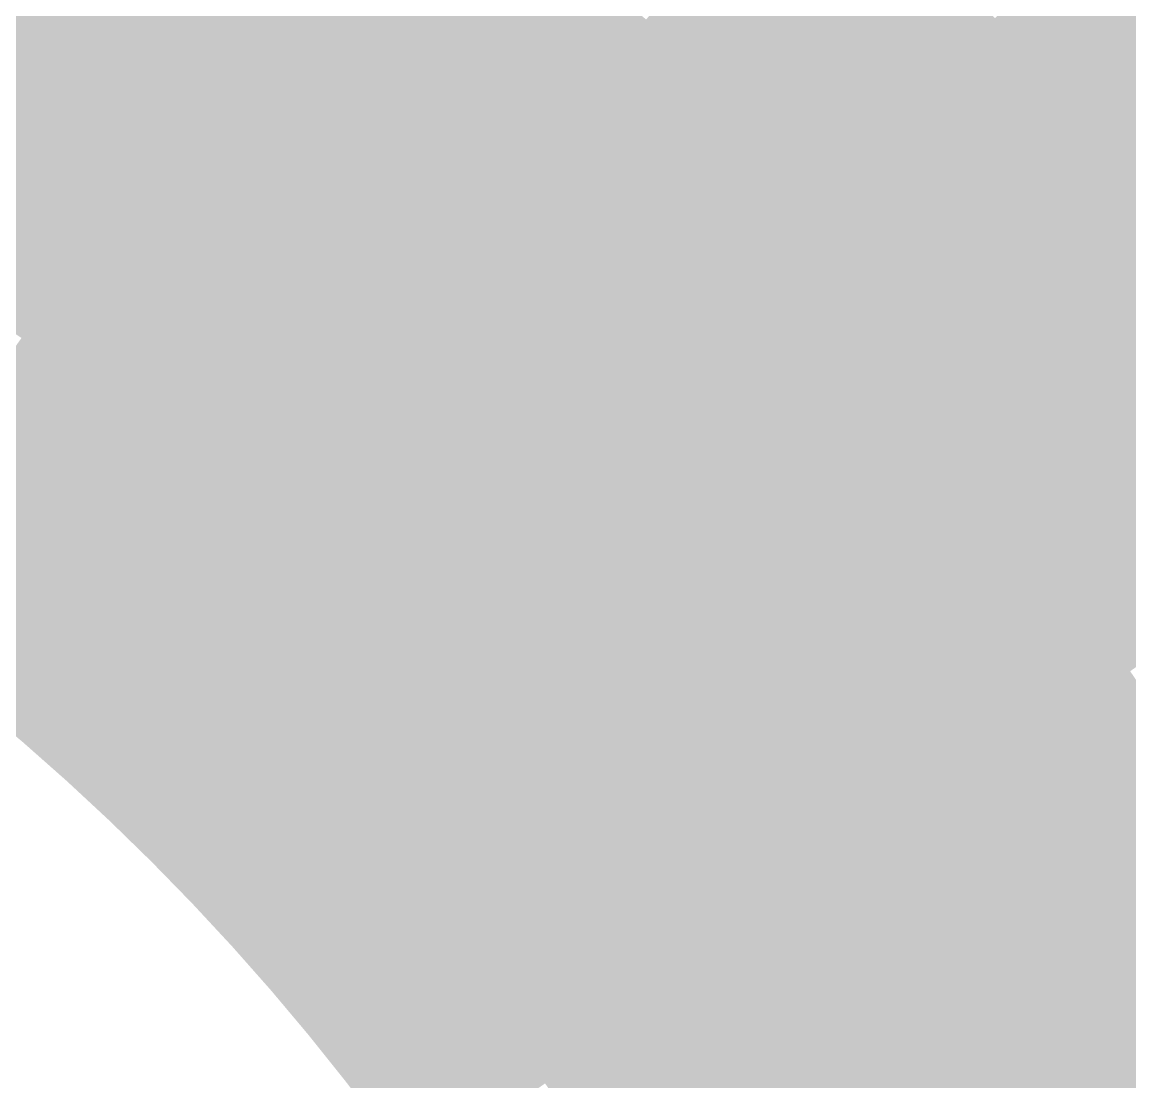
# Model space of a CAD drawing. Header units: inches. Extents: x -266 to 784, y -170 to 213.
# Drawn here: x 19.59 to 33.52, y 18.45 to 31.77 of the extents above; entities that cross this region are included whole.
import ezdxf

# ---------------------------------------------------------------- set-up
doc = ezdxf.new("R2010")
doc.units = ezdxf.units.IN
doc.header["$MEASUREMENT"] = 0

msp = doc.modelspace()

# ---------------------------------------------------------------- linework, layer by layer
at = {"color": 48, "true_color": 0x443200}
msp.add_solid([(32.526912, 32.526912), (33.234019, 33.234019), (33.315366, 31.718865), (34.039613, 32.408406)], dxfattribs=at)
at = {"color": 38, "true_color": 0x2f2800}
msp.add_solid([(25.224495, 32.322204), (25.839727, 33.11055), (26.010125, 31.693429), (26.644518, 32.466439)], dxfattribs=at)
at = {"color": 38, "true_color": 0x222000}
msp.add_solid([(20.32991, 32.104435), (20.864907, 32.949289), (21.111669, 31.595845), (21.667239, 32.427315)], dxfattribs=at)
at = {"color": 38, "true_color": 0x2b2500}
msp.add_solid([(23.827972, 32.128301), (24.423671, 32.931509), (24.609264, 31.533857), (25.224495, 32.322204)], dxfattribs=at)
at = {"color": 38, "true_color": 0x262200}
msp.add_solid([(22.456519, 31.885808), (23.032328, 32.703393), (23.232273, 31.325094), (23.827972, 32.128301)], dxfattribs=at)
at = {"color": 38, "true_color": 0x372b00}
msp.add_solid([(28.877035, 31.860898), (29.548594, 32.60185), (29.650243, 31.142625), (30.339784, 31.866872)], dxfattribs=at)
at = {"color": 38, "true_color": 0x1e1d00}
msp.add_solid([(19.021802, 31.735959), (19.535904, 32.593687), (19.794912, 31.259582), (20.32991, 32.104435)], dxfattribs=at)
at = {"color": 38, "true_color": 0x2f2700}
msp.add_solid([(26.010125, 31.693429), (26.644518, 32.466439), (26.780087, 31.045563), (27.433259, 31.802772)], dxfattribs=at)
at = {"color": 38, "true_color": 0x332900}
msp.add_solid([(27.433259, 31.802772), (28.086432, 32.55998), (28.205476, 31.119947), (28.877035, 31.860898)], dxfattribs=at)
at = {"color": 38, "true_color": 0x3c2d00}
msp.add_solid([(30.339784, 31.866872), (31.029325, 32.591119), (31.112698, 31.112698), (31.819805, 31.819805)], dxfattribs=at)
at = {"color": 38, "true_color": 0x402f00}
msp.add_solid([(31.819805, 31.819805), (32.526912, 32.526912), (32.591119, 31.029325), (33.315366, 31.718865)], dxfattribs=at)
at = {"color": 38, "true_color": 0x221f00}
for points in [[(21.111669, 31.595845), (21.667239, 32.427315), (21.880711, 31.068223), (22.456519, 31.885808)], [(21.880711, 31.068223), (22.456519, 31.885808), (22.636574, 30.521886), (23.232273, 31.325094)]]:
    msp.add_solid(points, dxfattribs=at)
at = {"color": 38, "true_color": 0x2b2400}
msp.add_solid([(24.609264, 31.533857), (25.224495, 32.322204), (25.375731, 30.920418), (26.010125, 31.693429)], dxfattribs=at)
at = {"color": 48, "true_color": 0x443000}
msp.add_solid([(33.315366, 31.718865), (34.039613, 32.408406), (34.083752, 30.891712), (34.824703, 31.563271)], dxfattribs=at)
at = {"color": 28, "true_color": 0x1e1c00}
msp.add_solid([(19.794912, 31.259582), (20.32991, 32.104435), (20.556099, 30.764376), (21.111669, 31.595845)], dxfattribs=at)
at = {"color": 38, "true_color": 0x262100}
for points in [[(23.232273, 31.325094), (23.827972, 32.128301), (23.994032, 30.745511), (24.609264, 31.533857)], [(23.994032, 30.745511), (24.609264, 31.533857), (24.741338, 30.147408), (25.375731, 30.920418)]]:
    msp.add_solid(points, dxfattribs=at)
at = {"color": 38, "true_color": 0x2f2600}
msp.add_solid([(26.780087, 31.045563), (27.433259, 31.802772), (27.533917, 30.378996), (28.205476, 31.119947)], dxfattribs=at)
at = {"color": 38, "true_color": 0x332800}
msp.add_solid([(28.205476, 31.119947), (28.877035, 31.860898), (28.960703, 30.418377), (29.650243, 31.142625)], dxfattribs=at)
at = {"color": 38, "true_color": 0x372a00}
msp.add_solid([(29.650243, 31.142625), (30.339784, 31.866872), (30.405592, 30.405592), (31.112698, 31.112698)], dxfattribs=at)
at = {"color": 38, "true_color": 0x3c2c00}
msp.add_solid([(31.112698, 31.112698), (31.819805, 31.819805), (31.866872, 30.339784), (32.591119, 31.029325)], dxfattribs=at)
at = {"color": 28, "true_color": 0x1a1900}
msp.add_solid([(18.507699, 30.87823), (19.021802, 31.735959), (19.259914, 30.414728), (19.794912, 31.259582)], dxfattribs=at)
at = {"color": 38, "true_color": 0x2b2300}
msp.add_solid([(25.375731, 30.920418), (26.010125, 31.693429), (26.126914, 30.288354), (26.780087, 31.045563)], dxfattribs=at)
at = {"color": 38, "true_color": 0x402d00}
msp.add_solid([(32.591119, 31.029325), (33.315366, 31.718865), (33.342801, 30.220153), (34.083752, 30.891712)], dxfattribs=at)
at = {"color": 28, "true_color": 0x1e1b00}
for points in [[(20.556099, 30.764376), (21.111669, 31.595845), (21.304903, 30.250638), (21.880711, 31.068223)], [(21.304903, 30.250638), (21.880711, 31.068223), (22.040874, 29.718679), (22.636574, 30.521886)]]:
    msp.add_solid(points, dxfattribs=at)
at = {"color": 28, "true_color": 0x1a1800}
for points in [[(19.259914, 30.414728), (19.794912, 31.259582), (20.000528, 29.932906), (20.556099, 30.764376)], [(20.000528, 29.932906), (20.556099, 30.764376), (20.729095, 29.433053), (21.304903, 30.250638)]]:
    msp.add_solid(points, dxfattribs=at)
at = {"color": 38, "true_color": 0x221e00}
msp.add_solid([(22.636574, 30.521886), (23.232273, 31.325094), (23.3788, 29.957164), (23.994032, 30.745511)], dxfattribs=at)
at = {"color": 38, "true_color": 0x2f2400}
msp.add_solid([(27.533917, 30.378996), (28.205476, 31.119947), (28.271162, 29.69413), (28.960703, 30.418377)], dxfattribs=at)
at = {"color": 38, "true_color": 0x332700}
msp.add_solid([(28.960703, 30.418377), (29.650243, 31.142625), (29.698485, 29.698485), (30.405592, 30.405592)], dxfattribs=at)
at = {"color": 38, "true_color": 0x372900}
msp.add_solid([(30.405592, 30.405592), (31.112698, 31.112698), (31.142625, 29.650243), (31.866872, 30.339784)], dxfattribs=at)
at = {"color": 38, "true_color": 0x2b2200}
msp.add_solid([(26.126914, 30.288354), (26.780087, 31.045563), (26.862358, 29.638045), (27.533917, 30.378996)], dxfattribs=at)
at = {"color": 38, "true_color": 0x3c2a00}
msp.add_solid([(31.866872, 30.339784), (32.591119, 31.029325), (32.60185, 29.548594), (33.342801, 30.220153)], dxfattribs=at)
at = {"color": 38, "true_color": 0x262000}
msp.add_solid([(24.741338, 30.147408), (25.375731, 30.920418), (25.473741, 29.531145), (26.126914, 30.288354)], dxfattribs=at)
at = {"color": 38, "true_color": 0x402c00}
msp.add_solid([(33.342801, 30.220153), (34.083752, 30.891712), (34.074398, 29.392778), (34.831607, 30.045951)], dxfattribs=at)
at = {"color": 38, "true_color": 0x221d00}
msp.add_solid([(23.3788, 29.957164), (23.994032, 30.745511), (24.106945, 29.374397), (24.741338, 30.147408)], dxfattribs=at)
at = {"color": 28, "true_color": 0x1e1a00}
msp.add_solid([(22.040874, 29.718679), (22.636574, 30.521886), (22.763569, 29.168818), (23.3788, 29.957164)], dxfattribs=at)
at = {"color": 28, "true_color": 0x151400}
for points in [[(18.724917, 29.569875), (19.259914, 30.414728), (19.444958, 29.101436), (20.000528, 29.932906)], [(19.444958, 29.101436), (20.000528, 29.932906), (20.153287, 28.615468), (20.729095, 29.433053)]]:
    msp.add_solid(points, dxfattribs=at)
at = {"color": 38, "true_color": 0x2b2100}
msp.add_solid([(26.862358, 29.638045), (27.533917, 30.378996), (27.581622, 28.969883), (28.271162, 29.69413)], dxfattribs=at)
at = {"color": 38, "true_color": 0x2f2300}
msp.add_solid([(28.271162, 29.69413), (28.960703, 30.418377), (28.991378, 28.991378), (29.698485, 29.698485)], dxfattribs=at)
at = {"color": 38, "true_color": 0x332500}
msp.add_solid([(29.698485, 29.698485), (30.405592, 30.405592), (30.418377, 28.960703), (31.142625, 29.650243)], dxfattribs=at)
at = {"color": 28, "true_color": 0x1a1700}
msp.add_solid([(20.729095, 29.433053), (21.304903, 30.250638), (21.445175, 28.915471), (22.040874, 29.718679)], dxfattribs=at)
at = {"color": 38, "true_color": 0x261f00}
msp.add_solid([(25.473741, 29.531145), (26.126914, 30.288354), (26.190799, 28.897094), (26.862358, 29.638045)], dxfattribs=at)
at = {"color": 38, "true_color": 0x372700}
msp.add_solid([(31.142625, 29.650243), (31.866872, 30.339784), (31.860898, 28.877035), (32.60185, 29.548594)], dxfattribs=at)
at = {"color": 28, "true_color": 0x221c00}
msp.add_solid([(24.106945, 29.374397), (24.741338, 30.147408), (24.820568, 28.773936), (25.473741, 29.531145)], dxfattribs=at)
at = {"color": 38, "true_color": 0x3c2900}
msp.add_solid([(32.60185, 29.548594), (33.342801, 30.220153), (33.317189, 28.739605), (34.074398, 29.392778)], dxfattribs=at)
at = {"color": 28, "true_color": 0x1e1900}
for points in [[(22.763569, 29.168818), (23.3788, 29.957164), (23.472552, 28.601387), (24.106945, 29.374397)], [(23.472552, 28.601387), (24.106945, 29.374397), (24.167395, 28.016727), (24.820568, 28.773936)]]:
    msp.add_solid(points, dxfattribs=at)
at = {"color": 28, "true_color": 0x1a1600}
for points in [[(21.445175, 28.915471), (22.040874, 29.718679), (22.148337, 28.380471), (22.763569, 29.168818)], [(22.148337, 28.380471), (22.763569, 29.168818), (22.838158, 27.828376), (23.472552, 28.601387)]]:
    msp.add_solid(points, dxfattribs=at)
at = {"color": 38, "true_color": 0x2b2000}
msp.add_solid([(27.581622, 28.969883), (28.271162, 29.69413), (28.284271, 28.284271), (28.991378, 28.991378)], dxfattribs=at)
at = {"color": 38, "true_color": 0x2f2200}
msp.add_solid([(28.991378, 28.991378), (29.698485, 29.698485), (29.69413, 28.271162), (30.418377, 28.960703)], dxfattribs=at)
at = {"color": 38, "true_color": 0x261e00}
msp.add_solid([(26.190799, 28.897094), (26.862358, 29.638045), (26.892081, 28.245636), (27.581622, 28.969883)], dxfattribs=at)
at = {"color": 38, "true_color": 0x332400}
msp.add_solid([(30.418377, 28.960703), (31.142625, 29.650243), (31.119947, 28.205476), (31.860898, 28.877035)], dxfattribs=at)
at = {"color": 38, "true_color": 0x372600}
msp.add_solid([(31.860898, 28.877035), (32.60185, 29.548594), (32.55998, 28.086432), (33.317189, 28.739605)], dxfattribs=at)
at = {"color": 28, "true_color": 0x151300}
for points in [[(20.153287, 28.615468), (20.729095, 29.433053), (20.849476, 28.112264), (21.445175, 28.915471)], [(20.849476, 28.112264), (21.445175, 28.915471), (21.533106, 27.592125), (22.148337, 28.380471)]]:
    msp.add_solid(points, dxfattribs=at)
at = {"color": 28, "true_color": 0x221b00}
for points in [[(24.820568, 28.773936), (25.473741, 29.531145), (25.51924, 28.156143), (26.190799, 28.897094)], [(25.51924, 28.156143), (26.190799, 28.897094), (26.202541, 27.521389), (26.892081, 28.245636)]]:
    msp.add_solid(points, dxfattribs=at)
at = {"color": 38, "true_color": 0x3c2700}
msp.add_solid([(33.317189, 28.739605), (34.074398, 29.392778), (34.01246, 27.913305), (34.78547, 28.547698)], dxfattribs=at)
at = {"color": 28, "true_color": 0x111000}
msp.add_solid([(18.889388, 28.269967), (19.444958, 29.101436), (19.577479, 27.797884), (20.153287, 28.615468)], dxfattribs=at)
at = {"color": 38, "true_color": 0x2b1f00}
msp.add_solid([(28.284271, 28.284271), (28.991378, 28.991378), (28.969883, 27.581622), (29.69413, 28.271162)], dxfattribs=at)
at = {"color": 38, "true_color": 0x261d00}
msp.add_solid([(26.892081, 28.245636), (27.581622, 28.969883), (27.577164, 27.577164), (28.284271, 28.284271)], dxfattribs=at)
at = {"color": 38, "true_color": 0x2f2100}
msp.add_solid([(29.69413, 28.271162), (30.418377, 28.960703), (30.378996, 27.533917), (31.119947, 28.205476)], dxfattribs=at)
at = {"color": 38, "true_color": 0x332300}
msp.add_solid([(31.119947, 28.205476), (31.860898, 28.877035), (31.802772, 27.433259), (32.55998, 28.086432)], dxfattribs=at)
at = {"color": 28, "true_color": 0x1e1800}
msp.add_solid([(24.167395, 28.016727), (24.820568, 28.773936), (24.847681, 27.415192), (25.51924, 28.156143)], dxfattribs=at)
at = {"color": 38, "true_color": 0x372500}
msp.add_solid([(32.55998, 28.086432), (33.317189, 28.739605), (33.239449, 27.278911), (34.01246, 27.913305)], dxfattribs=at)
at = {"color": 28, "true_color": 0x110f00}
for points in [[(19.577479, 27.797884), (20.153287, 28.615468), (20.253776, 27.309056), (20.849476, 28.112264)], [(20.253776, 27.309056), (20.849476, 28.112264), (20.917874, 26.803779), (21.533106, 27.592125)]]:
    msp.add_solid(points, dxfattribs=at)
at = {"color": 28, "true_color": 0x1a1500}
for points in [[(22.838158, 27.828376), (23.472552, 28.601387), (23.514222, 27.259518), (24.167395, 28.016727)], [(23.514222, 27.259518), (24.167395, 28.016727), (24.176122, 26.674241), (24.847681, 27.415192)]]:
    msp.add_solid(points, dxfattribs=at)
at = {"color": 28, "true_color": 0x151200}
for points in [[(21.533106, 27.592125), (22.148337, 28.380471), (22.203765, 27.055366), (22.838158, 27.828376)], [(22.203765, 27.055366), (22.838158, 27.828376), (22.86105, 26.50231), (23.514222, 27.259518)]]:
    msp.add_solid(points, dxfattribs=at)
at = {"color": 28, "true_color": 0x261c00}
msp.add_solid([(27.577164, 27.577164), (28.284271, 28.284271), (28.245636, 26.892081), (28.969883, 27.581622)], dxfattribs=at)
at = {"color": 28, "true_color": 0x1e1700}
for points in [[(24.847681, 27.415192), (25.51924, 28.156143), (25.513, 26.797142), (26.202541, 27.521389)], [(25.513, 26.797142), (26.202541, 27.521389), (26.162951, 26.162951), (26.870058, 26.870058)]]:
    msp.add_solid(points, dxfattribs=at)
at = {"color": 28, "true_color": 0x221a00}
msp.add_solid([(26.202541, 27.521389), (26.892081, 28.245636), (26.870058, 26.870058), (27.577164, 27.577164)], dxfattribs=at)
at = {"color": 38, "true_color": 0x2b1e00}
msp.add_solid([(28.969883, 27.581622), (29.69413, 28.271162), (29.638045, 26.862358), (30.378996, 27.533917)], dxfattribs=at)
at = {"color": 38, "true_color": 0x2f2000}
msp.add_solid([(30.378996, 27.533917), (31.119947, 28.205476), (31.045563, 26.780087), (31.802772, 27.433259)], dxfattribs=at)
at = {"color": 38, "true_color": 0x332200}
msp.add_solid([(31.802772, 27.433259), (32.55998, 28.086432), (32.466439, 26.644518), (33.239449, 27.278911)], dxfattribs=at)
at = {"color": 38, "true_color": 0x372300}
msp.add_solid([(33.239449, 27.278911), (34.01246, 27.913305), (33.898896, 26.454958), (34.687243, 27.07019)], dxfattribs=at)
at = {"color": 28, "true_color": 0x0d0b00}
for points in [[(19.00167, 26.980299), (19.577479, 27.797884), (19.658077, 26.505849), (20.253776, 27.309056)], [(19.658077, 26.505849), (20.253776, 27.309056), (20.302642, 26.015432), (20.917874, 26.803779)], [(20.302642, 26.015432), (20.917874, 26.803779), (20.934978, 25.509345), (21.569372, 26.282355)], [(20.934978, 25.509345), (21.569372, 26.282355), (21.554704, 24.987892), (22.207877, 25.745101)]]:
    msp.add_solid(points, dxfattribs=at)
at = {"color": 28, "true_color": 0x110e00}
for points in [[(20.917874, 26.803779), (21.533106, 27.592125), (21.569372, 26.282355), (22.203765, 27.055366)], [(21.569372, 26.282355), (22.203765, 27.055366), (22.207877, 25.745101), (22.86105, 26.50231)], [(22.207877, 25.745101), (22.86105, 26.50231), (22.833004, 25.192338), (23.504563, 25.933289)]]:
    msp.add_solid(points, dxfattribs=at)
at = {"color": 28, "true_color": 0x221900}
msp.add_solid([(26.870058, 26.870058), (27.577164, 27.577164), (27.521389, 26.202541), (28.245636, 26.892081)], dxfattribs=at)
at = {"color": 28, "true_color": 0x261b00}
msp.add_solid([(28.245636, 26.892081), (28.969883, 27.581622), (28.897094, 26.190799), (29.638045, 26.862358)], dxfattribs=at)
at = {"color": 38, "true_color": 0x2b1d00}
msp.add_solid([(29.638045, 26.862358), (30.378996, 27.533917), (30.288354, 26.126914), (31.045563, 26.780087)], dxfattribs=at)
at = {"color": 28, "true_color": 0x1a1400}
msp.add_solid([(24.176122, 26.674241), (24.847681, 27.415192), (24.82346, 26.072895), (25.513, 26.797142)], dxfattribs=at)
at = {"color": 38, "true_color": 0x2f1f00}
msp.add_solid([(31.045563, 26.780087), (31.802772, 27.433259), (31.693429, 26.010125), (32.466439, 26.644518)], dxfattribs=at)
at = {"color": 28, "true_color": 0x151100}
for points in [[(22.86105, 26.50231), (23.514222, 27.259518), (23.504563, 25.933289), (24.176122, 26.674241)], [(23.504563, 25.933289), (24.176122, 26.674241), (24.133919, 25.348648), (24.82346, 26.072895)]]:
    msp.add_solid(points, dxfattribs=at)
at = {"color": 38, "true_color": 0x332100}
msp.add_solid([(32.466439, 26.644518), (33.239449, 27.278911), (33.11055, 25.839727), (33.898896, 26.454958)], dxfattribs=at)
at = {"color": 18, "true_color": 0x090800}
msp.add_solid([(18.425862, 26.162714), (19.00167, 26.980299), (19.062378, 25.702641), (19.658077, 26.505849)], dxfattribs=at)
at = {"color": 28, "true_color": 0x221800}
msp.add_solid([(27.521389, 26.202541), (28.245636, 26.892081), (28.156143, 25.51924), (28.897094, 26.190799)], dxfattribs=at)
at = {"color": 28, "true_color": 0x1a1300}
for points in [[(24.82346, 26.072895), (25.513, 26.797142), (25.455844, 25.455844), (26.162951, 26.162951)], [(25.455844, 25.455844), (26.162951, 26.162951), (26.072895, 24.82346), (26.797142, 25.513)]]:
    msp.add_solid(points, dxfattribs=at)
at = {"color": 28, "true_color": 0x1e1600}
msp.add_solid([(26.162951, 26.162951), (26.870058, 26.870058), (26.797142, 25.513), (27.521389, 26.202541)], dxfattribs=at)
at = {"color": 28, "true_color": 0x261a00}
msp.add_solid([(28.897094, 26.190799), (29.638045, 26.862358), (29.531145, 25.473741), (30.288354, 26.126914)], dxfattribs=at)
at = {"color": 28, "true_color": 0x2b1c00}
msp.add_solid([(30.288354, 26.126914), (31.045563, 26.780087), (30.920418, 25.375731), (31.693429, 26.010125)], dxfattribs=at)
at = {"color": 38, "true_color": 0x2f1e00}
msp.add_solid([(31.693429, 26.010125), (32.466439, 26.644518), (32.322204, 25.224495), (33.11055, 25.839727)], dxfattribs=at)
at = {"color": 18, "true_color": 0x090700}
for points in [[(19.062378, 25.702641), (19.658077, 26.505849), (19.687411, 25.227086), (20.302642, 26.015432)], [(19.687411, 25.227086), (20.302642, 26.015432), (20.300585, 24.736335), (20.934978, 25.509345)], [(20.300585, 24.736335), (20.934978, 25.509345), (20.901531, 24.230683), (21.554704, 24.987892)], [(20.901531, 24.230683), (21.554704, 24.987892), (21.489887, 23.710436), (22.161446, 24.451387)], [(21.489887, 23.710436), (22.161446, 24.451387), (22.065297, 23.175907), (22.754838, 23.900154)]]:
    msp.add_solid(points, dxfattribs=at)
at = {"color": 38, "true_color": 0x331f00}
msp.add_solid([(33.11055, 25.839727), (33.898896, 26.454958), (33.734716, 25.019371), (34.537924, 25.61507)], dxfattribs=at)
at = {"color": 28, "true_color": 0x1e1500}
msp.add_solid([(26.797142, 25.513), (27.521389, 26.202541), (27.415192, 24.847681), (28.156143, 25.51924)], dxfattribs=at)
at = {"color": 28, "true_color": 0x221700}
for points in [[(28.156143, 25.51924), (28.897094, 26.190799), (28.773936, 24.820568), (29.531145, 25.473741)], [(28.773936, 24.820568), (29.531145, 25.473741), (29.374397, 24.106945), (30.147408, 24.741338)]]:
    msp.add_solid(points, dxfattribs=at)
at = {"color": 28, "true_color": 0x151000}
for points in [[(24.133919, 25.348648), (24.82346, 26.072895), (24.748737, 24.748737), (25.455844, 25.455844)], [(24.748737, 24.748737), (25.455844, 25.455844), (25.348648, 24.133919), (26.072895, 24.82346)]]:
    msp.add_solid(points, dxfattribs=at)
at = {"color": 28, "true_color": 0x261900}
msp.add_solid([(29.531145, 25.473741), (30.288354, 26.126914), (30.147408, 24.741338), (30.920418, 25.375731)], dxfattribs=at)
at = {"color": 28, "true_color": 0x110d00}
for points in [[(22.833004, 25.192338), (23.504563, 25.933289), (23.444379, 24.624401), (24.133919, 25.348648)], [(23.444379, 24.624401), (24.133919, 25.348648), (24.041631, 24.041631), (24.748737, 24.748737)]]:
    msp.add_solid(points, dxfattribs=at)
at = {"color": 28, "true_color": 0x2b1b00}
msp.add_solid([(30.920418, 25.375731), (31.693429, 26.010125), (31.533857, 24.609264), (32.322204, 25.224495)], dxfattribs=at)
at = {"color": 38, "true_color": 0x2f1d00}
msp.add_solid([(32.322204, 25.224495), (33.11055, 25.839727), (32.931509, 24.423671), (33.734716, 25.019371)], dxfattribs=at)
at = {"color": 18, "true_color": 0x040400}
for points in [[(18.466678, 24.899433), (19.062378, 25.702641), (19.072179, 24.438739), (19.687411, 25.227086)], [(19.072179, 24.438739), (19.687411, 25.227086), (19.666192, 23.963324), (20.300585, 24.736335)], [(19.666192, 23.963324), (20.300585, 24.736335), (20.248358, 23.473474), (20.901531, 24.230683)]]:
    msp.add_solid(points, dxfattribs=at)
at = {"color": 28, "true_color": 0x0d0a00}
for points in [[(21.554704, 24.987892), (22.207877, 25.745101), (22.161446, 24.451387), (22.833004, 25.192338)], [(22.161446, 24.451387), (22.833004, 25.192338), (22.754838, 23.900154), (23.444379, 24.624401)], [(22.754838, 23.900154), (23.444379, 24.624401), (23.334524, 23.334524), (24.041631, 24.041631)]]:
    msp.add_solid(points, dxfattribs=at)
at = {"color": 28, "true_color": 0x1a1200}
for points in [[(26.072895, 24.82346), (26.797142, 25.513), (26.674241, 24.176122), (27.415192, 24.847681)], [(26.674241, 24.176122), (27.415192, 24.847681), (27.259518, 23.514222), (28.016727, 24.167395)]]:
    msp.add_solid(points, dxfattribs=at)
at = {"color": 28, "true_color": 0x1e1400}
for points in [[(27.415192, 24.847681), (28.156143, 25.51924), (28.016727, 24.167395), (28.773936, 24.820568)], [(28.016727, 24.167395), (28.773936, 24.820568), (28.601387, 23.472552), (29.374397, 24.106945)]]:
    msp.add_solid(points, dxfattribs=at)
at = {"color": 28, "true_color": 0x261800}
for points in [[(30.147408, 24.741338), (30.920418, 25.375731), (30.745511, 23.994032), (31.533857, 24.609264)], [(30.745511, 23.994032), (31.533857, 24.609264), (31.325094, 23.232273), (32.128301, 23.827972)]]:
    msp.add_solid(points, dxfattribs=at)
at = {"color": 28, "true_color": 0x2b1a00}
msp.add_solid([(31.533857, 24.609264), (32.322204, 25.224495), (32.128301, 23.827972), (32.931509, 24.423671)], dxfattribs=at)
at = {"color": 28, "true_color": 0x2f1c00}
msp.add_solid([(32.931509, 24.423671), (33.734716, 25.019371), (33.520977, 23.608136), (34.338562, 24.183944)], dxfattribs=at)
at = {"color": 28, "true_color": 0x150f00}
for points in [[(25.348648, 24.133919), (26.072895, 24.82346), (25.933289, 23.504563), (26.674241, 24.176122)], [(25.933289, 23.504563), (26.674241, 24.176122), (26.50231, 22.86105), (27.259518, 23.514222)]]:
    msp.add_solid(points, dxfattribs=at)
at = {"color": 28, "true_color": 0x110c00}
for points in [[(24.041631, 24.041631), (24.748737, 24.748737), (24.624401, 23.444379), (25.348648, 24.133919)], [(24.624401, 23.444379), (25.348648, 24.133919), (25.192338, 22.833004), (25.933289, 23.504563)], [(25.192338, 22.833004), (25.933289, 23.504563), (25.745101, 22.207877), (26.50231, 22.86105)]]:
    msp.add_solid(points, dxfattribs=at)
at = {"color": 28, "true_color": 0x221600}
msp.add_solid([(29.374397, 24.106945), (30.147408, 24.741338), (29.957164, 23.3788), (30.745511, 23.994032)], dxfattribs=at)
at = {"color": 18, "true_color": 0x000000}
for points in [[(18.456948, 23.650393), (19.072179, 24.438739), (19.031799, 23.190314), (19.666192, 23.963324)], [(19.031799, 23.190314), (19.666192, 23.963324), (19.595185, 22.716265), (20.248358, 23.473474)], [(19.595185, 22.716265), (20.248358, 23.473474), (20.146769, 22.228534), (20.818328, 22.969485)], [(20.146769, 22.228534), (20.818328, 22.969485), (20.686216, 21.727412), (21.375757, 22.45166)], [(20.686216, 21.727412), (21.375757, 22.45166), (21.213203, 21.213203), (21.92031, 21.92031)], [(21.213203, 21.213203), (21.92031, 21.92031), (21.727412, 20.686216), (22.45166, 21.375757)], [(21.727412, 20.686216), (22.45166, 21.375757), (22.228534, 20.146769), (22.969485, 20.818328)], [(22.228534, 20.146769), (22.969485, 20.818328), (22.716265, 19.595185), (23.473474, 20.248358)], [(22.716265, 19.595185), (23.473474, 20.248358), (23.190314, 19.031799), (23.963324, 19.666192)], [(23.190314, 19.031799), (23.963324, 19.666192), (23.650393, 18.456948), (24.438739, 19.072179)], [(23.650393, 18.456948), (24.438739, 19.072179), (24.096226, 17.870979), (24.899433, 18.466678)], [(24.096226, 17.870979), (24.899433, 18.466678), (24.527544, 17.274246), (25.345129, 17.850054)]]:
    msp.add_solid(points, dxfattribs=at)
at = {"color": 28, "true_color": 0x2b1900}
msp.add_solid([(32.128301, 23.827972), (32.931509, 24.423671), (32.703393, 23.032328), (33.520977, 23.608136)], dxfattribs=at)
at = {"color": 18, "true_color": 0x040300}
for points in [[(20.248358, 23.473474), (20.901531, 24.230683), (20.818328, 22.969485), (21.489887, 23.710436)], [(20.818328, 22.969485), (21.489887, 23.710436), (21.375757, 22.45166), (22.065297, 23.175907)], [(21.375757, 22.45166), (22.065297, 23.175907), (21.92031, 21.92031), (22.627417, 22.627417)], [(21.92031, 21.92031), (22.627417, 22.627417), (22.45166, 21.375757), (23.175907, 22.065297)], [(22.45166, 21.375757), (23.175907, 22.065297), (22.969485, 20.818328), (23.710436, 21.489887)], [(22.969485, 20.818328), (23.710436, 21.489887), (23.473474, 20.248358), (24.230683, 20.901531)], [(23.473474, 20.248358), (24.230683, 20.901531), (23.963324, 19.666192), (24.736335, 20.300585)], [(23.963324, 19.666192), (24.736335, 20.300585), (24.438739, 19.072179), (25.227086, 19.687411)], [(24.438739, 19.072179), (25.227086, 19.687411), (24.899433, 18.466678), (25.702641, 19.062378)], [(24.899433, 18.466678), (25.702641, 19.062378), (25.345129, 17.850054), (26.162714, 18.425862)]]:
    msp.add_solid(points, dxfattribs=at)
at = {"color": 28, "true_color": 0x1a1100}
msp.add_solid([(27.259518, 23.514222), (28.016727, 24.167395), (27.828376, 22.838158), (28.601387, 23.472552)], dxfattribs=at)
at = {"color": 28, "true_color": 0x1e1300}
msp.add_solid([(28.601387, 23.472552), (29.374397, 24.106945), (29.168818, 22.763569), (29.957164, 23.3788)], dxfattribs=at)
at = {"color": 18, "true_color": 0x0d0900}
for points in [[(23.334524, 23.334524), (24.041631, 24.041631), (23.900154, 22.754838), (24.624401, 23.444379)], [(23.900154, 22.754838), (24.624401, 23.444379), (24.451387, 22.161446), (25.192338, 22.833004)], [(24.451387, 22.161446), (25.192338, 22.833004), (24.987892, 21.554704), (25.745101, 22.207877)]]:
    msp.add_solid(points, dxfattribs=at)
at = {"color": 28, "true_color": 0x221500}
msp.add_solid([(29.957164, 23.3788), (30.745511, 23.994032), (30.521886, 22.636574), (31.325094, 23.232273)], dxfattribs=at)
at = {"color": 18, "true_color": 0x090600}
for points in [[(22.065297, 23.175907), (22.754838, 23.900154), (22.627417, 22.627417), (23.334524, 23.334524)], [(22.627417, 22.627417), (23.334524, 23.334524), (23.175907, 22.065297), (23.900154, 22.754838)], [(23.175907, 22.065297), (23.900154, 22.754838), (23.710436, 21.489887), (24.451387, 22.161446)], [(23.710436, 21.489887), (24.451387, 22.161446), (24.230683, 20.901531), (24.987892, 21.554704)], [(24.230683, 20.901531), (24.987892, 21.554704), (24.736335, 20.300585), (25.509345, 20.934978)]]:
    msp.add_solid(points, dxfattribs=at)
at = {"color": 28, "true_color": 0x261700}
msp.add_solid([(31.325094, 23.232273), (32.128301, 23.827972), (31.885808, 22.456519), (32.703393, 23.032328)], dxfattribs=at)
at = {"color": 28, "true_color": 0x2b1800}
msp.add_solid([(32.703393, 23.032328), (33.520977, 23.608136), (33.258784, 22.222809), (34.090254, 22.77838)], dxfattribs=at)
at = {"color": 28, "true_color": 0x150e00}
for points in [[(26.50231, 22.86105), (27.259518, 23.514222), (27.055366, 22.203765), (27.828376, 22.838158)], [(27.055366, 22.203765), (27.828376, 22.838158), (27.592125, 21.533106), (28.380471, 22.148337)]]:
    msp.add_solid(points, dxfattribs=at)
at = {"color": 28, "true_color": 0x1a1000}
for points in [[(27.828376, 22.838158), (28.601387, 23.472552), (28.380471, 22.148337), (29.168818, 22.763569)], [(28.380471, 22.148337), (29.168818, 22.763569), (28.915471, 21.445175), (29.718679, 22.040874)]]:
    msp.add_solid(points, dxfattribs=at)
at = {"color": 28, "true_color": 0x1e1200}
for points in [[(29.168818, 22.763569), (29.957164, 23.3788), (29.718679, 22.040874), (30.521886, 22.636574)], [(29.718679, 22.040874), (30.521886, 22.636574), (30.250638, 21.304903), (31.068223, 21.880711)]]:
    msp.add_solid(points, dxfattribs=at)
at = {"color": 28, "true_color": 0x221400}
msp.add_solid([(30.521886, 22.636574), (31.325094, 23.232273), (31.068223, 21.880711), (31.885808, 22.456519)], dxfattribs=at)
at = {"color": 28, "true_color": 0x261600}
msp.add_solid([(31.885808, 22.456519), (32.703393, 23.032328), (32.427315, 21.667239), (33.258784, 22.222809)], dxfattribs=at)
at = {"color": 28, "true_color": 0x110b00}
for points in [[(25.745101, 22.207877), (26.50231, 22.86105), (26.282355, 21.569372), (27.055366, 22.203765)], [(26.282355, 21.569372), (27.055366, 22.203765), (26.803779, 20.917874), (27.592125, 21.533106)]]:
    msp.add_solid(points, dxfattribs=at)
at = {"color": 28, "true_color": 0x2b1700}
msp.add_solid([(33.258784, 22.222809), (34.090254, 22.77838), (33.794143, 21.399905), (34.638996, 21.934902)], dxfattribs=at)
at = {"color": 28, "true_color": 0x221300}
for points in [[(31.068223, 21.880711), (31.885808, 22.456519), (31.595845, 21.111669), (32.427315, 21.667239)], [(31.595845, 21.111669), (32.427315, 21.667239), (32.104435, 20.32991), (32.949289, 20.864907)]]:
    msp.add_solid(points, dxfattribs=at)
at = {"color": 18, "true_color": 0x0d0800}
for points in [[(24.987892, 21.554704), (25.745101, 22.207877), (25.509345, 20.934978), (26.282355, 21.569372)], [(25.509345, 20.934978), (26.282355, 21.569372), (26.015432, 20.302642), (26.803779, 20.917874)], [(26.015432, 20.302642), (26.803779, 20.917874), (26.505849, 19.658077), (27.309056, 20.253776)], [(26.505849, 19.658077), (27.309056, 20.253776), (26.980299, 19.00167), (27.797884, 19.577479)]]:
    msp.add_solid(points, dxfattribs=at)
at = {"color": 28, "true_color": 0x261500}
msp.add_solid([(32.427315, 21.667239), (33.258784, 22.222809), (32.949289, 20.864907), (33.794143, 21.399905)], dxfattribs=at)
at = {"color": 28, "true_color": 0x150d00}
for points in [[(27.592125, 21.533106), (28.380471, 22.148337), (28.112264, 20.849476), (28.915471, 21.445175)], [(28.112264, 20.849476), (28.915471, 21.445175), (28.615468, 20.153287), (29.433053, 20.729095)]]:
    msp.add_solid(points, dxfattribs=at)
at = {"color": 28, "true_color": 0x1a0f00}
msp.add_solid([(28.915471, 21.445175), (29.718679, 22.040874), (29.433053, 20.729095), (30.250638, 21.304903)], dxfattribs=at)
at = {"color": 28, "true_color": 0x1e1100}
msp.add_solid([(30.250638, 21.304903), (31.068223, 21.880711), (30.764376, 20.556099), (31.595845, 21.111669)], dxfattribs=at)
at = {"color": 28, "true_color": 0x110a00}
for points in [[(26.803779, 20.917874), (27.592125, 21.533106), (27.309056, 20.253776), (28.112264, 20.849476)], [(27.309056, 20.253776), (28.112264, 20.849476), (27.797884, 19.577479), (28.615468, 20.153287)], [(27.797884, 19.577479), (28.615468, 20.153287), (28.269967, 18.889388), (29.101436, 19.444958)]]:
    msp.add_solid(points, dxfattribs=at)
at = {"color": 28, "true_color": 0x261400}
msp.add_solid([(32.949289, 20.864907), (33.794143, 21.399905), (33.451416, 20.050007), (34.309144, 20.56411)], dxfattribs=at)
at = {"color": 28, "true_color": 0x1a0e00}
for points in [[(29.433053, 20.729095), (30.250638, 21.304903), (29.932906, 20.000528), (30.764376, 20.556099)], [(29.932906, 20.000528), (30.764376, 20.556099), (30.414728, 19.259914), (31.259582, 19.794912)]]:
    msp.add_solid(points, dxfattribs=at)
at = {"color": 28, "true_color": 0x1e1000}
for points in [[(30.764376, 20.556099), (31.595845, 21.111669), (31.259582, 19.794912), (32.104435, 20.32991)], [(31.259582, 19.794912), (32.104435, 20.32991), (31.735959, 19.021802), (32.593687, 19.535904)]]:
    msp.add_solid(points, dxfattribs=at)
at = {"color": 18, "true_color": 0x090500}
for points in [[(24.736335, 20.300585), (25.509345, 20.934978), (25.227086, 19.687411), (26.015432, 20.302642)], [(25.227086, 19.687411), (26.015432, 20.302642), (25.702641, 19.062378), (26.505849, 19.658077)], [(25.702641, 19.062378), (26.505849, 19.658077), (26.162714, 18.425862), (26.980299, 19.00167)], [(26.162714, 18.425862), (26.980299, 19.00167), (26.607028, 17.778247), (27.438497, 18.333818)]]:
    msp.add_solid(points, dxfattribs=at)
at = {"color": 28, "true_color": 0x221200}
msp.add_solid([(32.104435, 20.32991), (32.949289, 20.864907), (32.593687, 19.535904), (33.451416, 20.050007)], dxfattribs=at)
at = {"color": 28, "true_color": 0x150c00}
for points in [[(28.615468, 20.153287), (29.433053, 20.729095), (29.101436, 19.444958), (29.932906, 20.000528)], [(29.101436, 19.444958), (29.932906, 20.000528), (29.569875, 18.724917), (30.414728, 19.259914)]]:
    msp.add_solid(points, dxfattribs=at)
at = {"color": 28, "true_color": 0x261300}
msp.add_solid([(33.451416, 20.050007), (34.309144, 20.56411), (33.933393, 19.223029), (34.80348, 19.715928)], dxfattribs=at)
at = {"color": 28, "true_color": 0x221100}
msp.add_solid([(32.593687, 19.535904), (33.451416, 20.050007), (33.063306, 18.730131), (33.933393, 19.223029)], dxfattribs=at)
at = {"color": 28, "true_color": 0x1a0d00}
for points in [[(30.414728, 19.259914), (31.259582, 19.794912), (30.87823, 18.507699), (31.735959, 19.021802)], [(30.87823, 18.507699), (31.735959, 19.021802), (31.323132, 17.744335), (32.193219, 18.237233)]]:
    msp.add_solid(points, dxfattribs=at)
at = {"color": 18, "true_color": 0x0d0700}
for points in [[(26.980299, 19.00167), (27.797884, 19.577479), (27.438497, 18.333818), (28.269967, 18.889388)], [(27.438497, 18.333818), (28.269967, 18.889388), (27.880168, 17.654921), (28.725021, 18.189919)]]:
    msp.add_solid(points, dxfattribs=at)
at = {"color": 28, "true_color": 0x1e0f00}
msp.add_solid([(31.735959, 19.021802), (32.593687, 19.535904), (32.193219, 18.237233), (33.063306, 18.730131)], dxfattribs=at)
at = {"color": 18, "true_color": 0x110900}
for points in [[(28.269967, 18.889388), (29.101436, 19.444958), (28.725021, 18.189919), (29.569875, 18.724917)], [(28.725021, 18.189919), (29.569875, 18.724917), (29.162773, 17.479493), (30.020501, 17.993596)]]:
    msp.add_solid(points, dxfattribs=at)
at = {"color": 28, "true_color": 0x150b00}
for points in [[(29.569875, 18.724917), (30.414728, 19.259914), (30.020501, 17.993596), (30.87823, 18.507699)], [(30.020501, 17.993596), (30.87823, 18.507699), (30.453045, 17.251437), (31.323132, 17.744335)]]:
    msp.add_solid(points, dxfattribs=at)
at = {"color": 28, "true_color": 0x221000}
msp.add_solid([(33.063306, 18.730131), (33.933393, 19.223029), (33.513008, 17.913076), (34.394929, 18.384473)], dxfattribs=at)
at = {"color": 28, "true_color": 0x1e0e00}
msp.add_solid([(32.193219, 18.237233), (33.063306, 18.730131), (32.631087, 17.441679), (33.513008, 17.913076)], dxfattribs=at)

doc.saveas('drawing.dxf')
